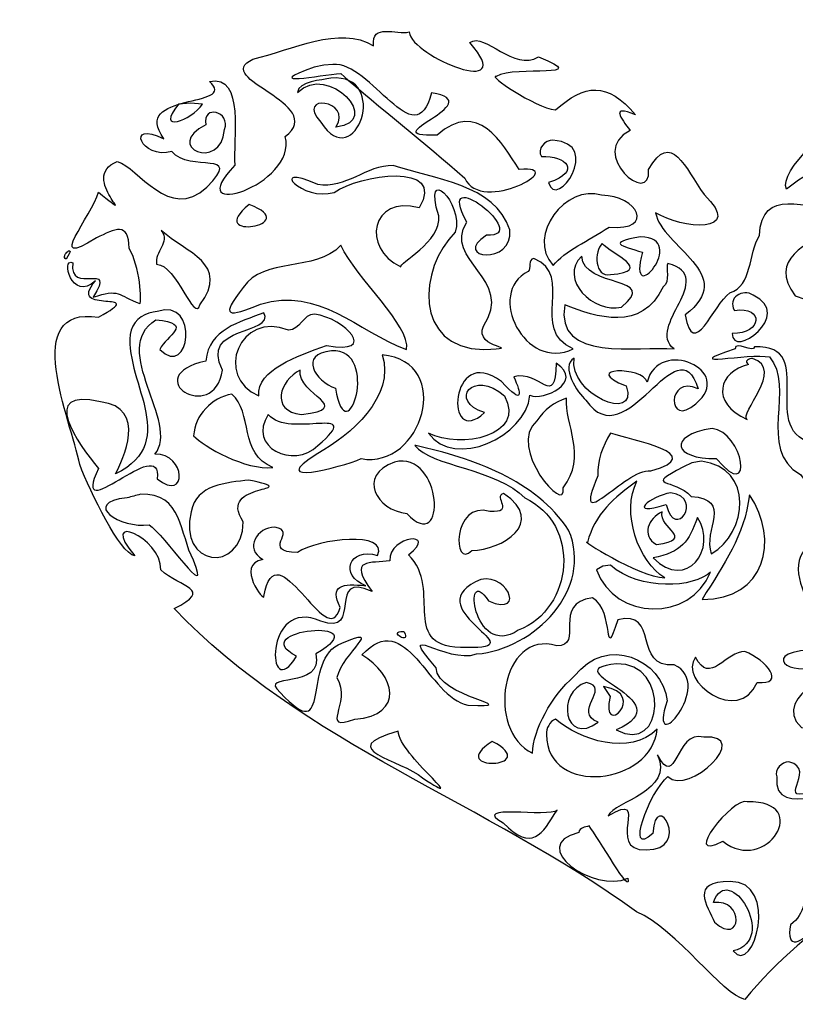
# Model space of a CAD drawing. Header units: centimetres. Extents: x -10.1 to 8.2, y 0.6 to 13.3.
# Drawn here: x -10.08 to -0.08, y 0.64 to 13.27 of the extents above; entities that cross this region are included whole.
import ezdxf

# ---------------------------------------------------------------- set-up
doc = ezdxf.new("R2010")
doc.units = ezdxf.units.CM
doc.header["$MEASUREMENT"] = 0
doc.layers.add('Layer 1', color=7, linetype='Continuous')

msp = doc.modelspace()

# ---------------------------------------------------------------- linework, layer by layer
at = {"layer": 'Layer 1', "color": 14}
for points, knots in [([(-5.52554, 12.92954), (-5.96599, 13.19801), (-6.57501, 12.87278), (-7.0802, 12.75775), (-7.0802, 12.75775), (-7.62485, 12.49258), (-6.10965, 12.19256), (-6.66325, 11.75958), (-6.66325, 11.75958), (-6.50147, 11.13456), (-8.02964, 10.647), (-7.31231, 11.38917), (-7.31231, 11.38917), (-7.34275, 11.70674), (-7.17744, 12.56743), (-7.63973, 12.46982), (-7.63973, 12.46982), (-7.2472, 12.12154), (-8.67822, 12.33801), (-8.22512, 11.7323), (-8.22512, 11.7323), (-8.73323, 11.98202), (-8.51581, 11.44917), (-8.12259, 11.56859), (-8.12259, 11.56859), (-7.89627, 11.27836), (-7.18801, 11.60063), (-7.67363, 11.10722), (-7.67363, 11.10722), (-8.16226, 10.65143), (-8.55168, 11.36827), (-8.82597, 11.43668), (-8.82597, 11.43668), (-9.34739, 11.23875), (-8.47241, 10.5615), (-9.06683, 11.04355), (-9.06683, 11.04355), (-9.1487, 10.74077), (-9.77546, 10.02073), (-9.09573, 10.4534), (-9.09573, 10.4534), (-8.8547, 10.56835), (-8.67789, 10.67035), (-8.67478, 10.31953), (-8.67478, 10.31953), (-8.53452, 10.09554), (-8.5079, 9.61822), (-8.5352, 9.60636), (-8.5352, 9.60636), (-8.8177, 9.71436), (-8.80465, 9.80748), (-9.13545, 9.68839), (-9.13545, 9.68839), (-8.82377, 10.17859), (-9.45746, 9.69882), (-9.39755, 10.13074), (-9.39755, 10.13074), (-9.55989, 10.21811), (-9.41681, 9.61229), (-9.10734, 9.90171), (-9.10734, 9.90171), (-9.50345, 9.44065), (-8.37213, 9.8095), (-9.06767, 9.43212), (-9.06767, 9.43212), (-10.08431, 9.58782), (-9.42416, 8.11405), (-9.31022, 7.53433), (-9.31022, 7.53433), (-9.16847, 7.16883), (-8.79481, 6.39149), (-8.6025, 6.35587), (-8.6025, 6.35587), (-9.09156, 6.94114), (-8.25268, 6.60159), (-8.26743, 6.17531), (-8.26743, 6.17531), (-8.01121, 5.94024), (-7.57479, 5.93786), (-8.09448, 5.67582), (-8.09448, 5.67582), (-6.42517, 3.93187), (-4.06233, 3.16756), (-2.13859, 1.76938), (-2.13859, 1.76938), (-1.61485, 1.54113), (-1.03101, 0.69178), (-0.74367, 0.64057), (-0.74367, 0.64057), (0.06429, 1.65305), (1.26414, 2.24631), (2.34927, 2.91292), (2.34927, 2.91292), (4.19144, 3.92052), (6.20878, 4.92635), (7.32642, 6.79391), (7.32642, 6.79391), (7.87117, 7.69122), (8.07632, 8.77901), (7.93514, 9.81572), (7.93514, 9.81572), (7.50934, 9.50534), (8.17151, 10.35798), (7.73256, 9.9538), (7.73256, 9.9538), (7.33989, 9.77989), (7.78449, 10.67706), (7.1598, 10.53711), (7.1598, 10.53711), (6.68127, 10.65314), (7.4273, 10.9712), (7.10335, 10.62849), (7.10335, 10.62849), (7.54924, 10.4874), (7.89096, 10.70339), (7.45227, 11.01544), (7.45227, 11.01544), (6.9837, 10.95591), (5.74848, 10.94938), (5.74653, 11.33625), (5.74653, 11.33625), (6.03472, 10.99794), (7.50377, 11.08769), (6.65017, 11.32841), (6.65017, 11.32841), (6.68478, 11.58262), (7.00034, 11.59609), (6.55434, 11.75131), (6.55434, 11.75131), (6.04293, 12.00253), (6.18599, 12.75614), (5.62658, 12.37552), (5.62658, 12.37552), (5.6121, 12.83564), (5.42466, 12.60826), (5.15784, 12.51199), (5.15784, 12.51199), (5.46607, 12.97376), (5.21522, 12.6692), (4.98007, 12.68066), (4.98007, 12.68066), (5.49815, 13.04408), (3.67123, 13.1899), (4.5187, 12.8576), (4.5187, 12.8576), (5.13929, 12.61921), (3.66707, 13.02449), (3.81094, 12.3706), (3.81094, 12.3706), (3.24562, 12.42629), (3.04979, 11.93706), (2.92293, 11.54626), (2.92293, 11.54626), (2.55388, 12.08068), (2.91509, 13.06632), (3.61168, 12.87414), (3.61168, 12.87414), (4.7334, 13.16825), (2.55667, 13.26673), (2.75426, 12.88737), (2.75426, 12.88737), (2.67389, 12.78414), (2.48657, 12.36888), (2.36775, 12.44122), (2.36775, 12.44122), (2.54722, 13.12588), (1.3936, 12.13984), (1.65045, 12.73606), (1.65045, 12.73606), (1.24852, 12.58667), (1.09017, 12.50584), (1.18271, 12.14238), (1.18271, 12.14238), (1.01227, 11.74419), (0.40336, 12.10705), (0.91789, 12.2102), (0.91789, 12.2102), (1.29555, 12.08376), (0.9077, 12.62301), (0.71622, 12.18975), (0.71622, 12.18975), (0.40064, 11.92782), (-0.32552, 11.31396), (-0.20629, 11.0816), (-0.20629, 11.0816), (0.30876, 11.51353), (1.2021, 11.75877), (1.5577, 10.93918), (1.5577, 10.93918), (1.94883, 10.33679), (2.68698, 10.8272), (2.95353, 11.23703), (2.95353, 11.23703), (3.13574, 11.20067), (2.91597, 10.59511), (3.30043, 10.44397), (3.30043, 10.44397), (3.28627, 10.10358), (2.93359, 9.86295), (2.94584, 10.32424), (2.94584, 10.32424), (2.52665, 10.48305), (2.69493, 11.00197), (2.20525, 10.54002), (2.20525, 10.54002), (1.63868, 9.90076), (0.93383, 10.37052), (0.50034, 10.83023), (0.50034, 10.83023), (0.03764, 10.82417), (-0.52516, 11.11875), (-0.55778, 10.48323), (-0.55778, 10.48323), (-0.69817, 10.24997), (-0.65068, 9.83947), (-0.93668, 9.74379), (-0.93668, 9.74379), (-1.15175, 9.60171), (-1.40596, 8.85507), (-1.51514, 9.46104), (-1.51514, 9.46104), (-0.81551, 9.98276), (-1.81714, 10.33442), (-1.89414, 10.77814), (-1.89414, 10.77814), (-1.5662, 10.56632), (-0.72973, 10.49708), (-1.27049, 11.01197), (-1.27049, 11.01197), (-1.51432, 11.35399), (-1.69071, 11.85138), (-1.98426, 11.33625), (-1.98426, 11.33625), (-1.94154, 10.82943), (-2.78747, 11.55105), (-2.22234, 11.83909), (-2.22234, 11.83909), (-2.34024, 11.99857), (-2.48424, 12.17623), (-2.15293, 12.03905), (-2.15293, 12.03905), (-2.51477, 12.47299), (-2.81056, 12.43606), (-3.1825, 12.10217), (-3.1825, 12.10217), (-3.45491, 12.13392), (-4.06866, 12.56202), (-3.94537, 12.53418), (-3.94537, 12.53418), (-3.69579, 12.68366), (-2.66991, 12.4912), (-3.40047, 12.78581), (-3.40047, 12.78581), (-3.72305, 12.59583), (-4.08687, 13.10493), (-4.28779, 12.97336), (-4.28779, 12.97336), (-3.63981, 12.22962), (-5.02902, 12.7831), (-5.06857, 13.10732), (-5.06857, 13.10732), (-5.22668, 13.06641), (-5.56017, 13.22909), (-5.52554, 12.92954)], [0, 0, 0, 0, 0.01492537, 0.01492537, 0.01492537, 0.01492537, 0.02985075, 0.02985075, 0.02985075, 0.02985075, 0.04477612, 0.04477612, 0.04477612, 0.04477612, 0.05970149, 0.05970149, 0.05970149, 0.05970149, 0.07462687, 0.07462687, 0.07462687, 0.07462687, 0.08955224, 0.08955224, 0.08955224, 0.08955224, 0.10447761, 0.10447761, 0.10447761, 0.10447761, 0.11940299, 0.11940299, 0.11940299, 0.11940299, 0.13432836, 0.13432836, 0.13432836, 0.13432836, 0.14925373, 0.14925373, 0.14925373, 0.14925373, 0.1641791, 0.1641791, 0.1641791, 0.1641791, 0.17910448, 0.17910448, 0.17910448, 0.17910448, 0.19402985, 0.19402985, 0.19402985, 0.19402985, 0.20895522, 0.20895522, 0.20895522, 0.20895522, 0.2238806, 0.2238806, 0.2238806, 0.2238806, 0.23880597, 0.23880597, 0.23880597, 0.23880597, 0.25373134, 0.25373134, 0.25373134, 0.25373134, 0.26865672, 0.26865672, 0.26865672, 0.26865672, 0.28358209, 0.28358209, 0.28358209, 0.28358209, 0.29850746, 0.29850746, 0.29850746, 0.29850746, 0.31343284, 0.31343284, 0.31343284, 0.31343284, 0.32835821, 0.32835821, 0.32835821, 0.32835821, 0.34328358, 0.34328358, 0.34328358, 0.34328358, 0.35820896, 0.35820896, 0.35820896, 0.35820896, 0.37313433, 0.37313433, 0.37313433, 0.37313433, 0.3880597, 0.3880597, 0.3880597, 0.3880597, 0.40298507, 0.40298507, 0.40298507, 0.40298507, 0.41791045, 0.41791045, 0.41791045, 0.41791045, 0.43283582, 0.43283582, 0.43283582, 0.43283582, 0.44776119, 0.44776119, 0.44776119, 0.44776119, 0.46268657, 0.46268657, 0.46268657, 0.46268657, 0.47761194, 0.47761194, 0.47761194, 0.47761194, 0.49253731, 0.49253731, 0.49253731, 0.49253731, 0.50746269, 0.50746269, 0.50746269, 0.50746269, 0.52238806, 0.52238806, 0.52238806, 0.52238806, 0.53731343, 0.53731343, 0.53731343, 0.53731343, 0.55223881, 0.55223881, 0.55223881, 0.55223881, 0.56716418, 0.56716418, 0.56716418, 0.56716418, 0.58208955, 0.58208955, 0.58208955, 0.58208955, 0.59701493, 0.59701493, 0.59701493, 0.59701493, 0.6119403, 0.6119403, 0.6119403, 0.6119403, 0.62686567, 0.62686567, 0.62686567, 0.62686567, 0.64179104, 0.64179104, 0.64179104, 0.64179104, 0.65671642, 0.65671642, 0.65671642, 0.65671642, 0.67164179, 0.67164179, 0.67164179, 0.67164179, 0.68656716, 0.68656716, 0.68656716, 0.68656716, 0.70149254, 0.70149254, 0.70149254, 0.70149254, 0.71641791, 0.71641791, 0.71641791, 0.71641791, 0.73134328, 0.73134328, 0.73134328, 0.73134328, 0.74626866, 0.74626866, 0.74626866, 0.74626866, 0.76119403, 0.76119403, 0.76119403, 0.76119403, 0.7761194, 0.7761194, 0.7761194, 0.7761194, 0.79104478, 0.79104478, 0.79104478, 0.79104478, 0.80597015, 0.80597015, 0.80597015, 0.80597015, 0.82089552, 0.82089552, 0.82089552, 0.82089552, 0.8358209, 0.8358209, 0.8358209, 0.8358209, 0.85074627, 0.85074627, 0.85074627, 0.85074627, 0.86567164, 0.86567164, 0.86567164, 0.86567164, 0.88059701, 0.88059701, 0.88059701, 0.88059701, 0.89552239, 0.89552239, 0.89552239, 0.89552239, 0.91044776, 0.91044776, 0.91044776, 0.91044776, 0.92537313, 0.92537313, 0.92537313, 0.92537313, 0.94029851, 0.94029851, 0.94029851, 0.94029851, 0.95522388, 0.95522388, 0.95522388, 0.95522388, 0.97014925, 0.97014925, 0.97014925, 0.97014925, 1, 1, 1, 1]), ([(-6.04975, 12.68893), (-5.55092, 12.72969), (-4.99761, 11.49678), (-4.7794, 12.32268), (-4.7794, 12.32268), (-4.00152, 12.19723), (-5.57694, 11.74098), (-4.70864, 11.7786), (-4.70864, 11.7786), (-4.17333, 12.24054), (-3.87909, 11.67945), (-3.64948, 11.33625), (-3.64948, 11.33625), (-2.97645, 11.39745), (-4.14003, 10.74575), (-4.35095, 11.22337), (-4.35095, 11.22337), (-4.87859, 11.69028), (-5.43587, 12.11895), (-5.94874, 12.5713), (-5.94874, 12.5713), (-6.21366, 12.55541), (-6.9953, 12.39248), (-6.29196, 12.65579), (-6.29196, 12.65579), (-6.29196, 12.65579), (-6.16697, 12.67997), (-6.16697, 12.67997), (-6.16697, 12.67997), (-6.16697, 12.67997), (-6.04975, 12.68893), (-6.04975, 12.68893), (-6.04975, 12.68893), (-6.04975, 12.68893), (-6.04975, 12.68893), (-6.04975, 12.68893)], [0, 0, 0, 0, 0.1, 0.1, 0.1, 0.1, 0.2, 0.2, 0.2, 0.2, 0.3, 0.3, 0.3, 0.3, 0.4, 0.4, 0.4, 0.4, 0.5, 0.5, 0.5, 0.5, 0.6, 0.6, 0.6, 0.6, 0.7, 0.7, 0.7, 0.7, 0.8, 0.8, 0.8, 0.8, 1, 1, 1, 1]), ([(-6.07786, 12.51199), (-5.29378, 12.58072), (-5.76532, 11.2514), (-6.20519, 11.94479), (-6.20519, 11.94479), (-6.5448, 12.32285), (-5.78833, 12.23306), (-6.01018, 11.88267), (-6.01018, 11.88267), (-5.38775, 11.94123), (-6.11466, 12.72132), (-6.5045, 12.32678), (-6.5045, 12.32678), (-6.49527, 12.47767), (-6.1918, 12.48191), (-6.07786, 12.51199)], [0, 0, 0, 0, 0.2, 0.2, 0.2, 0.2, 0.4, 0.4, 0.4, 0.4, 0.6, 0.6, 0.6, 0.6, 1, 1, 1, 1]), ([(-7.72985, 12.17713), (-7.8697, 11.96392), (-8.34829, 11.79335), (-8.03826, 12.17713), (-8.03826, 12.17713), (-8.03826, 12.17713), (-7.88446, 12.18897), (-7.88446, 12.18897), (-7.88446, 12.18897), (-7.88446, 12.18897), (-7.72985, 12.17713), (-7.72985, 12.17713), (-7.72985, 12.17713), (-7.72985, 12.17713), (-7.72985, 12.17713), (-7.72985, 12.17713)], [0, 0, 0, 0, 0.2, 0.2, 0.2, 0.2, 0.4, 0.4, 0.4, 0.4, 0.6, 0.6, 0.6, 0.6, 1, 1, 1, 1]), ([(-7.44625, 11.85053), (-7.48267, 11.29717), (-8.25718, 11.62706), (-7.68405, 11.91229), (-7.68405, 11.91229), (-7.73839, 12.18186), (-7.35659, 12.0792), (-7.44625, 11.85053)], [0, 0, 0, 0, 0.33333333, 0.33333333, 0.33333333, 0.33333333, 1, 1, 1, 1]), ([(-3.2154, 11.71245), (-2.5629, 11.67679), (-3.17789, 10.79056), (-3.27163, 11.16758), (-3.27163, 11.16758), (-2.83377, 11.30896), (-3.05369, 11.51811), (-3.36257, 11.50244), (-3.36257, 11.50244), (-3.42797, 11.59594), (-3.31642, 11.721), (-3.2154, 11.71245)], [0, 0, 0, 0, 0.25, 0.25, 0.25, 0.25, 0.5, 0.5, 0.5, 0.5, 1, 1, 1, 1]), ([(-5.27254, 11.38669), (-4.76343, 11.21271), (-3.95548, 11.14588), (-3.77247, 10.5572), (-3.77247, 10.5572), (-3.71111, 10.09777), (-4.53959, 10.18205), (-4.07205, 10.48963), (-4.07205, 10.48963), (-3.45334, 10.45278), (-4.76539, 11.4757), (-4.3264, 10.6558), (-4.3264, 10.6558), (-4.64234, 10.16464), (-3.6979, 9.92088), (-4.11085, 9.31797), (-4.11085, 9.31797), (-4.24878, 9.0061), (-3.52838, 9.0451), (-4.11085, 9.01618), (-4.11085, 9.01618), (-5.01562, 9.03078), (-4.9473, 10.06512), (-4.4731, 10.52811), (-4.4731, 10.52811), (-4.36423, 10.91563), (-4.902, 11.41537), (-4.68586, 10.73754), (-4.68586, 10.73754), (-4.64743, 10.40442), (-5.21376, 10.11794), (-5.17493, 10.08014), (-5.17493, 10.08014), (-5.68873, 10.32588), (-5.55582, 11.00688), (-4.9392, 10.83962), (-4.9392, 10.83962), (-4.57918, 11.44794), (-5.7204, 11.26481), (-6.03157, 11.0405), (-6.03157, 11.0405), (-6.43941, 10.91234), (-6.91732, 11.43577), (-6.24577, 11.14229), (-6.24577, 11.14229), (-5.88885, 11.07424), (-5.62137, 11.39385), (-5.27254, 11.38669)], [0, 0, 0, 0, 0.07692308, 0.07692308, 0.07692308, 0.07692308, 0.15384615, 0.15384615, 0.15384615, 0.15384615, 0.23076923, 0.23076923, 0.23076923, 0.23076923, 0.30769231, 0.30769231, 0.30769231, 0.30769231, 0.38461538, 0.38461538, 0.38461538, 0.38461538, 0.46153846, 0.46153846, 0.46153846, 0.46153846, 0.53846154, 0.53846154, 0.53846154, 0.53846154, 0.61538462, 0.61538462, 0.61538462, 0.61538462, 0.69230769, 0.69230769, 0.69230769, 0.69230769, 0.76923077, 0.76923077, 0.76923077, 0.76923077, 0.84615385, 0.84615385, 0.84615385, 0.84615385, 1, 1, 1, 1]), ([(-2.58949, 11.00221), (-2.1284, 11.00057), (-1.88445, 10.53894), (-2.49276, 10.59294), (-2.49276, 10.59294), (-2.76036, 10.41666), (-3.06278, 10.28516), (-3.21292, 10.09767), (-3.21292, 10.09767), (-3.56742, 10.48667), (-3.04466, 11.14998), (-2.58949, 11.00221)], [0, 0, 0, 0, 0.25, 0.25, 0.25, 0.25, 0.5, 0.5, 0.5, 0.5, 1, 1, 1, 1]), ([(-8.25985, 10.54829), (-7.94314, 10.26297), (-7.36671, 10.11825), (-7.76127, 9.59165), (-7.76127, 9.59165), (-7.82862, 9.34119), (-8.06184, 10.10603), (-8.31938, 10.11421), (-8.31938, 10.11421), (-8.35179, 10.27489), (-8.13771, 10.39045), (-8.25985, 10.54829)], [0, 0, 0, 0, 0.25, 0.25, 0.25, 0.25, 0.5, 0.5, 0.5, 0.5, 1, 1, 1, 1]), ([(0.41022, 10.55656), (0.35945, 10.20836), (0.63332, 9.41837), (-0.09828, 9.70741), (-0.09828, 9.70741), (-0.44604, 10.17565), (0.04913, 10.39176), (0.41022, 10.55656)], [0, 0, 0, 0, 0.33333333, 0.33333333, 0.33333333, 0.33333333, 1, 1, 1, 1]), ([(-5.9464, 10.35812), (-5.74751, 9.92736), (-5.04652, 9.3247), (-5.10136, 9.01453), (-5.10136, 9.01453), (-5.74954, 9.25612), (-6.226, 9.82626), (-6.98158, 9.59992), (-6.98158, 9.59992), (-7.39535, 9.42887), (-7.51755, 9.42239), (-7.20317, 9.81324), (-7.20317, 9.81324), (-6.94029, 10.2161), (-6.28663, 10.00146), (-5.9464, 10.35812)], [0, 0, 0, 0, 0.2, 0.2, 0.2, 0.2, 0.4, 0.4, 0.4, 0.4, 0.6, 0.6, 0.6, 0.6, 1, 1, 1, 1]), ([(-2.58288, 10.37962), (-2.46057, 10.24606), (-1.90159, 10.02658), (-2.47374, 9.98191), (-2.47374, 9.98191), (-2.68253, 9.93972), (-2.68765, 10.28599), (-2.58288, 10.37962)], [0, 0, 0, 0, 0.33333333, 0.33333333, 0.33333333, 0.33333333, 1, 1, 1, 1]), ([(-2.08761, 10.46643), (-1.44139, 10.46577), (-2.28149, 9.48854), (-2.06186, 10.26903), (-2.06186, 10.26903), (-2.34274, 10.35498), (-2.52764, 10.39134), (-2.08761, 10.46643)], [0, 0, 0, 0, 0.33333333, 0.33333333, 0.33333333, 0.33333333, 1, 1, 1, 1]), ([(-3.46179, 10.18779), (-2.92311, 9.96736), (-3.52998, 9.2732), (-2.95413, 9.02445), (-2.95413, 9.02445), (-3.57367, 8.71951), (-4.08629, 9.74631), (-3.53532, 10.02079), (-3.53532, 10.02079), (-3.49162, 10.05597), (-3.54174, 10.1807), (-3.46179, 10.18779)], [0, 0, 0, 0, 0.25, 0.25, 0.25, 0.25, 0.5, 0.5, 0.5, 0.5, 1, 1, 1, 1]), ([(-1.73456, 10.12495), (-1.08362, 9.94462), (-2.02776, 9.30723), (-1.65684, 9.02445), (-1.65684, 9.02445), (-2.11291, 9.06295), (-3.19868, 8.84155), (-3.06327, 9.59165), (-3.06327, 9.59165), (-2.65741, 9.43028), (-2.07074, 9.23393), (-1.79581, 9.82487), (-1.79581, 9.82487), (-1.69893, 9.89049), (-1.77083, 10.07737), (-1.73456, 10.12495)], [0, 0, 0, 0, 0.2, 0.2, 0.2, 0.2, 0.4, 0.4, 0.4, 0.4, 0.6, 0.6, 0.6, 0.6, 1, 1, 1, 1]), ([(-2.84581, 10.22004), (-2.82131, 9.79368), (-1.82536, 9.97037), (-2.33372, 9.56261), (-2.33372, 9.56261), (-2.69541, 9.47013), (-3.14623, 9.92719), (-2.84581, 10.22004)], [0, 0, 0, 0, 0.33333333, 0.33333333, 0.33333333, 0.33333333, 1, 1, 1, 1]), ([(-0.63736, 9.71568), (-0.098, 9.46702), (-0.91669, 8.882), (-0.90608, 9.22124), (-0.90608, 9.22124), (-0.52043, 9.21411), (-0.49181, 9.5779), (-0.87803, 9.52011), (-0.87803, 9.52011), (-0.97565, 9.67999), (-0.77191, 9.80779), (-0.63736, 9.71568)], [0, 0, 0, 0, 0.25, 0.25, 0.25, 0.25, 0.5, 0.5, 0.5, 0.5, 1, 1, 1, 1]), ([(-8.31194, 9.50566), (-7.75643, 9.68703), (-7.89265, 8.615), (-8.27886, 9.01618), (-8.27886, 9.01618), (-8.19604, 9.1964), (-7.82405, 9.34643), (-8.32847, 9.39818), (-8.32847, 9.39818), (-8.93535, 9.01557), (-8.0067, 8.07191), (-8.34285, 7.6654), (-8.34285, 7.6654), (-7.93711, 7.6798), (-7.91958, 7.03708), (-8.31224, 7.34734), (-8.31224, 7.34734), (-8.23145, 7.96227), (-9.44588, 6.66212), (-9.06948, 7.48226), (-9.06948, 7.48226), (-9.33227, 7.80496), (-9.855, 8.52768), (-9.04301, 8.34061), (-9.04301, 8.34061), (-8.42703, 8.27136), (-8.75986, 7.58782), (-8.84794, 7.41244), (-8.84794, 7.41244), (-7.97973, 7.83761), (-8.77793, 8.65079), (-8.64928, 9.26506), (-8.64928, 9.26506), (-8.60239, 9.41443), (-8.45686, 9.4929), (-8.31194, 9.50566)], [0, 0, 0, 0, 0.1, 0.1, 0.1, 0.1, 0.2, 0.2, 0.2, 0.2, 0.3, 0.3, 0.3, 0.3, 0.4, 0.4, 0.4, 0.4, 0.5, 0.5, 0.5, 0.5, 0.6, 0.6, 0.6, 0.6, 0.7, 0.7, 0.7, 0.7, 0.8, 0.8, 0.8, 0.8, 1, 1, 1, 1]), ([(-6.93776, 9.48913), (-6.79393, 9.20569), (-7.77384, 9.32805), (-7.47106, 8.75077), (-7.47106, 8.75077), (-7.58885, 8.03206), (-8.57023, 8.66618), (-7.68762, 8.8666), (-7.68762, 8.8666), (-7.63778, 9.28777), (-7.25581, 9.36212), (-6.93776, 9.48913)], [0, 0, 0, 0, 0.25, 0.25, 0.25, 0.25, 0.5, 0.5, 0.5, 0.5, 1, 1, 1, 1]), ([(-6.28622, 9.47011), (-5.89311, 9.42388), (-5.44768, 8.93595), (-6.13409, 9.0691), (-6.13409, 9.0691), (-6.50438, 8.92368), (-7.02963, 8.76426), (-7.00308, 8.41674), (-7.00308, 8.41674), (-7.59257, 8.66957), (-7.24546, 9.51531), (-6.62274, 9.26506), (-6.62274, 9.26506), (-6.46593, 9.26395), (-6.43624, 9.47349), (-6.28622, 9.47011)], [0, 0, 0, 0, 0.2, 0.2, 0.2, 0.2, 0.4, 0.4, 0.4, 0.4, 0.6, 0.6, 0.6, 0.6, 1, 1, 1, 1]), ([(-2.94172, 8.90291), (-3.02565, 8.45146), (-2.11006, 8.04398), (-2.27158, 8.54525), (-2.27158, 8.54525), (-2.88421, 8.78781), (-2.04943, 8.80257), (-2.00328, 8.59368), (-2.00328, 8.59368), (-1.85623, 9.18152), (-0.85444, 8.74469), (-1.37655, 8.31669), (-1.37655, 8.31669), (-1.74699, 7.98244), (-1.75676, 8.70427), (-1.34493, 8.50809), (-1.34493, 8.50809), (-1.61875, 9.38175), (-2.26046, 7.59826), (-2.79207, 8.36134), (-2.79207, 8.36134), (-2.89741, 8.45846), (-3.12563, 8.79549), (-2.94172, 8.90291)], [0, 0, 0, 0, 0.14285714, 0.14285714, 0.14285714, 0.14285714, 0.28571429, 0.28571429, 0.28571429, 0.28571429, 0.42857143, 0.42857143, 0.42857143, 0.42857143, 0.57142857, 0.57142857, 0.57142857, 0.57142857, 0.71428571, 0.71428571, 0.71428571, 0.71428571, 1, 1, 1, 1]), ([(-3.17241, 8.83924), (-2.80413, 8.59399), (-3.34496, 8.34886), (-3.51223, 8.42501), (-3.51223, 8.42501), (-3.56891, 7.88752), (-4.48442, 7.46811), (-4.81778, 7.93801), (-4.81778, 7.93801), (-4.40566, 7.72725), (-3.55594, 7.90263), (-3.83965, 8.41674), (-3.83965, 8.41674), (-4.24589, 8.7736), (-4.56917, 8.35065), (-4.09762, 8.20342), (-4.09762, 8.20342), (-4.62086, 7.70965), (-4.55266, 9.11412), (-3.88017, 8.60195), (-3.88017, 8.60195), (-3.58448, 8.28185), (-3.62501, 8.4502), (-3.72059, 8.6623), (-3.72059, 8.6623), (-3.37913, 8.7616), (-3.19005, 8.23677), (-3.17241, 8.83924)], [0, 0, 0, 0, 0.125, 0.125, 0.125, 0.125, 0.25, 0.25, 0.25, 0.25, 0.375, 0.375, 0.375, 0.375, 0.5, 0.5, 0.5, 0.5, 0.625, 0.625, 0.625, 0.625, 0.75, 0.75, 0.75, 0.75, 1, 1, 1, 1]), ([(-0.62166, 9.05008), (0.23786, 9.0813), (-0.62299, 7.93242), (0.18419, 7.7942), (0.18419, 7.7942), (0.19281, 7.48845), (0.34245, 6.90515), (-0.02996, 7.40312), (-0.02996, 7.40312), (-0.60015, 7.72856), (-0.08603, 8.54462), (-0.42901, 8.91945), (-0.42901, 8.91945), (-0.68047, 8.97675), (-1.64334, 8.76455), (-0.86781, 9.02614), (-0.86781, 9.02614), (-0.87614, 9.13223), (-0.6208, 8.96647), (-0.62166, 9.05008)], [0, 0, 0, 0, 0.16666667, 0.16666667, 0.16666667, 0.16666667, 0.33333333, 0.33333333, 0.33333333, 0.33333333, 0.5, 0.5, 0.5, 0.5, 0.66666667, 0.66666667, 0.66666667, 0.66666667, 1, 1, 1, 1]), ([(-6.06794, 8.99965), (-5.42347, 9.02893), (-5.87429, 7.62481), (-6.0155, 8.51516), (-6.0155, 8.51516), (-6.2796, 8.60991), (-6.49541, 8.95235), (-6.06794, 8.99965)], [0, 0, 0, 0, 0.33333333, 0.33333333, 0.33333333, 0.33333333, 1, 1, 1, 1]), ([(-5.4164, 8.94756), (-4.47896, 8.85816), (-4.90247, 7.46665), (-5.68512, 7.60893), (-5.68512, 7.60893), (-5.95201, 7.49564), (-6.93831, 7.23809), (-6.24548, 7.67717), (-6.24548, 7.67717), (-5.8318, 7.90273), (-5.23699, 8.41298), (-5.4164, 8.94756)], [0, 0, 0, 0, 0.25, 0.25, 0.25, 0.25, 0.5, 0.5, 0.5, 0.5, 1, 1, 1, 1]), ([(-0.64398, 8.90043), (-0.21909, 8.76506), (-0.83238, 8.18046), (-0.71281, 8.11317), (-0.71281, 8.11317), (-1.201, 8.33318), (-1.07437, 8.73013), (-0.6969, 8.82271), (-0.6969, 8.82271), (-0.76848, 8.86306), (-0.68432, 8.89925), (-0.64398, 8.90043)], [0, 0, 0, 0, 0.25, 0.25, 0.25, 0.25, 0.5, 0.5, 0.5, 0.5, 1, 1, 1, 1]), ([(-6.47308, 8.75077), (-6.50429, 8.42369), (-5.74923, 8.26933), (-6.45489, 8.17613), (-6.45489, 8.17613), (-6.86611, 8.22565), (-6.73053, 8.61458), (-6.47308, 8.75077)], [0, 0, 0, 0, 0.33333333, 0.33333333, 0.33333333, 0.33333333, 1, 1, 1, 1]), ([(-7.35282, 8.44154), (-7.07424, 8.20972), (-7.26195, 7.6681), (-6.82283, 7.49566), (-6.82283, 7.49566), (-7.16561, 7.45402), (-7.72147, 7.7655), (-7.84346, 7.905), (-7.84346, 7.905), (-7.82747, 8.16984), (-7.60861, 8.39318), (-7.35282, 8.44154)], [0, 0, 0, 0, 0.25, 0.25, 0.25, 0.25, 0.5, 0.5, 0.5, 0.5, 1, 1, 1, 1]), ([(-3.04094, 8.38863), (-3.07054, 8.05529), (-2.76351, 7.63753), (-3.08593, 7.23397), (-3.08593, 7.23397), (-3.02627, 6.85602), (-3.82666, 7.76255), (-3.42128, 8.09593), (-3.42128, 8.09593), (-3.33574, 8.23584), (-3.19835, 8.34215), (-3.04094, 8.38863)], [0, 0, 0, 0, 0.25, 0.25, 0.25, 0.25, 0.5, 0.5, 0.5, 0.5, 1, 1, 1, 1]), ([(-6.88153, 8.17613), (-6.61668, 7.8514), (-5.60961, 8.33049), (-6.2424, 7.7776), (-6.2424, 7.7776), (-6.55389, 7.467), (-7.16149, 7.76178), (-6.88153, 8.17613)], [0, 0, 0, 0, 0.33333333, 0.33333333, 0.33333333, 0.33333333, 1, 1, 1, 1]), ([(-1.16736, 7.99919), (-0.76699, 7.95943), (-0.60699, 7.0092), (-1.11236, 7.6103), (-1.11236, 7.6103), (-1.65696, 7.59868), (-1.75693, 7.90304), (-1.16736, 7.99919)], [0, 0, 0, 0, 0.33333333, 0.33333333, 0.33333333, 0.33333333, 1, 1, 1, 1]), ([(-2.47374, 7.93801), (-2.19899, 7.84426), (-1.18976, 7.66517), (-1.95615, 7.45101), (-1.95615, 7.45101), (-2.2895, 7.48521), (-2.99161, 6.56345), (-2.63603, 7.387), (-2.63603, 7.387), (-2.64629, 7.59201), (-2.58015, 7.76538), (-2.47374, 7.93801)], [0, 0, 0, 0, 0.25, 0.25, 0.25, 0.25, 0.5, 0.5, 0.5, 0.5, 1, 1, 1, 1]), ([(-4.98232, 7.77843), (-4.24341, 7.61219), (-3.43723, 7.33133), (-3.0145, 6.6891), (-3.0145, 6.6891), (-2.68916, 5.92293), (-3.45403, 5.15412), (-4.19861, 5.09178), (-4.19861, 5.09178), (-4.60003, 4.95603), (-5.26332, 5.54584), (-4.71857, 4.91266), (-4.71857, 4.91266), (-4.72076, 4.5309), (-3.52161, 4.40104), (-4.31073, 4.43336), (-4.31073, 4.43336), (-4.823, 4.5319), (-5.10229, 5.70403), (-5.6752, 5.07885), (-5.6752, 5.07885), (-5.25145, 4.82751), (-5.11241, 4.3085), (-5.76857, 4.24981), (-5.76857, 4.24981), (-6.24244, 4.08453), (-5.80084, 4.45024), (-5.99693, 4.78942), (-5.99693, 4.78942), (-5.92685, 5.11133), (-5.36799, 5.47147), (-5.93399, 5.23099), (-5.93399, 5.23099), (-6.47265, 5.03778), (-6.03637, 3.84829), (-6.72844, 4.59732), (-6.72844, 4.59732), (-7.033, 4.86256), (-6.15552, 4.61968), (-6.26926, 5.09393), (-6.26926, 5.09393), (-5.41068, 5.58782), (-7.21111, 5.40487), (-6.51707, 5.06422), (-6.51707, 5.06422), (-6.91145, 4.4051), (-6.94128, 5.85185), (-6.2071, 5.51258), (-6.2071, 5.51258), (-5.64916, 5.31585), (-6.14825, 6.18084), (-5.54456, 5.89493), (-5.54456, 5.89493), (-5.87948, 6.34415), (-5.55242, 6.25108), (-5.31734, 6.29403), (-5.31734, 6.29403), (-5.32604, 6.62185), (-4.67882, 6.68047), (-5.07658, 6.37035), (-5.07658, 6.37035), (-4.61721, 5.91507), (-5.22519, 5.15261), (-4.3283, 5.17559), (-4.3283, 5.17559), (-3.41174, 5.14767), (-4.9361, 5.63553), (-4.21297, 6.02353), (-4.21297, 6.02353), (-3.83187, 6.21491), (-3.53292, 5.55317), (-4.04555, 5.77622), (-4.04555, 5.77622), (-4.38625, 6.2923), (-4.2516, 5.00987), (-3.66282, 5.39655), (-3.66282, 5.39655), (-2.94633, 5.67522), (-2.85258, 6.77124), (-3.5792, 7.10196), (-3.5792, 7.10196), (-3.93499, 7.47924), (-4.78616, 7.50782), (-4.99555, 7.7776), (-4.99555, 7.7776), (-4.99555, 7.7776), (-4.98232, 7.77843), (-4.98232, 7.77843)], [0, 0, 0, 0, 0.04347826, 0.04347826, 0.04347826, 0.04347826, 0.08695652, 0.08695652, 0.08695652, 0.08695652, 0.13043478, 0.13043478, 0.13043478, 0.13043478, 0.17391304, 0.17391304, 0.17391304, 0.17391304, 0.2173913, 0.2173913, 0.2173913, 0.2173913, 0.26086957, 0.26086957, 0.26086957, 0.26086957, 0.30434783, 0.30434783, 0.30434783, 0.30434783, 0.34782609, 0.34782609, 0.34782609, 0.34782609, 0.39130435, 0.39130435, 0.39130435, 0.39130435, 0.43478261, 0.43478261, 0.43478261, 0.43478261, 0.47826087, 0.47826087, 0.47826087, 0.47826087, 0.52173913, 0.52173913, 0.52173913, 0.52173913, 0.56521739, 0.56521739, 0.56521739, 0.56521739, 0.60869565, 0.60869565, 0.60869565, 0.60869565, 0.65217391, 0.65217391, 0.65217391, 0.65217391, 0.69565217, 0.69565217, 0.69565217, 0.69565217, 0.73913043, 0.73913043, 0.73913043, 0.73913043, 0.7826087, 0.7826087, 0.7826087, 0.7826087, 0.82608696, 0.82608696, 0.82608696, 0.82608696, 0.86956522, 0.86956522, 0.86956522, 0.86956522, 0.91304348, 0.91304348, 0.91304348, 0.91304348, 1, 1, 1, 1]), ([(-5.25765, 7.56511), (-4.6284, 7.7179), (-4.57679, 6.3429), (-5.0956, 6.90117), (-5.0956, 6.90117), (-5.4904, 6.94238), (-5.73816, 7.39046), (-5.25765, 7.56511)], [0, 0, 0, 0, 0.33333333, 0.33333333, 0.33333333, 0.33333333, 1, 1, 1, 1]), ([(-1.30461, 7.57586), (-0.61899, 7.48953), (-0.70831, 6.65346), (-1.17728, 6.3811), (-1.17728, 6.3811), (-1.29209, 6.69347), (-0.8906, 7.08358), (-1.43608, 7.12193), (-1.43608, 7.12193), (-1.66607, 7.36905), (-2.06015, 7.2277), (-1.5353, 7.50393), (-1.5353, 7.50393), (-1.5353, 7.50393), (-1.42616, 7.55684), (-1.42616, 7.55684), (-1.42616, 7.55684), (-1.42616, 7.55684), (-1.30461, 7.57586), (-1.30461, 7.57586), (-1.30461, 7.57586), (-1.30461, 7.57586), (-1.30461, 7.57586), (-1.30461, 7.57586)], [0, 0, 0, 0, 0.14285714, 0.14285714, 0.14285714, 0.14285714, 0.28571429, 0.28571429, 0.28571429, 0.28571429, 0.42857143, 0.42857143, 0.42857143, 0.42857143, 0.57142857, 0.57142857, 0.57142857, 0.57142857, 0.71428571, 0.71428571, 0.71428571, 0.71428571, 1, 1, 1, 1]), ([(-7.13123, 7.33277), (-6.36855, 7.16401), (-7.56422, 7.32075), (-7.20317, 6.79616), (-7.20317, 6.79616), (-7.21989, 6.10771), (-8.05616, 6.22602), (-7.87293, 6.92571), (-7.87293, 6.92571), (-7.81345, 7.28143), (-7.41201, 7.29681), (-7.13123, 7.33277)], [0, 0, 0, 0, 0.25, 0.25, 0.25, 0.25, 0.5, 0.5, 0.5, 0.5, 1, 1, 1, 1]), ([(-2.13392, 7.31872), (-2.34056, 6.92439), (-2.11569, 6.27152), (-1.77507, 6.07187), (-1.77507, 6.07187), (-2.12469, 6.08846), (-2.89587, 6.58863), (-2.76937, 6.53013), (-2.76937, 6.53013), (-2.68646, 6.88538), (-2.42112, 7.11799), (-2.13392, 7.31872)], [0, 0, 0, 0, 0.25, 0.25, 0.25, 0.25, 0.5, 0.5, 0.5, 0.5, 1, 1, 1, 1]), ([(-8.52774, 7.15005), (-7.98348, 7.17573), (-8.01969, 6.62534), (-7.84682, 6.29999), (-7.84682, 6.29999), (-7.59595, 5.69586), (-8.23317, 6.64737), (-8.41763, 6.75497), (-8.41763, 6.75497), (-8.78135, 6.70425), (-9.30427, 7.03752), (-8.70126, 7.10462), (-8.70126, 7.10462), (-8.64342, 7.11976), (-8.58558, 7.1349), (-8.52774, 7.15005)], [0, 0, 0, 0, 0.2, 0.2, 0.2, 0.2, 0.4, 0.4, 0.4, 0.4, 0.6, 0.6, 0.6, 0.6, 1, 1, 1, 1]), ([(-3.85205, 7.15914), (-3.28549, 6.78338), (-3.884, 6.42792), (-4.26051, 6.42575), (-4.26051, 6.42575), (-4.51319, 6.16354), (-4.51018, 7.07555), (-4.02899, 6.92846), (-4.02899, 6.92846), (-3.69319, 6.90513), (-3.99909, 7.12471), (-3.85205, 7.15914)], [0, 0, 0, 0, 0.25, 0.25, 0.25, 0.25, 0.5, 0.5, 0.5, 0.5, 1, 1, 1, 1]), ([(-1.69735, 7.16906), (-1.2639, 7.10386), (-1.64282, 6.53985), (-1.75834, 7.01661), (-1.75834, 7.01661), (-2.28054, 6.85313), (-1.96625, 7.12899), (-1.69735, 7.16906)], [0, 0, 0, 0, 0.33333333, 0.33333333, 0.33333333, 0.33333333, 1, 1, 1, 1]), ([(-0.68449, 7.14426), (-0.29117, 6.55327), (-0.48264, 5.79423), (-1.29552, 5.79488), (-1.29552, 5.79488), (-1.00532, 6.26909), (-0.75613, 6.59619), (-0.68449, 7.14426)], [0, 0, 0, 0, 0.33333333, 0.33333333, 0.33333333, 0.33333333, 1, 1, 1, 1]), ([(-1.8098, 6.9235), (-1.86326, 6.71336), (-1.36034, 6.57503), (-1.88421, 6.50264), (-1.88421, 6.50264), (-2.08255, 6.62073), (-1.98646, 6.83938), (-1.8098, 6.9235)], [0, 0, 0, 0, 0.33333333, 0.33333333, 0.33333333, 0.33333333, 1, 1, 1, 1]), ([(-1.35422, 6.85156), (-1.09207, 6.45323), (-1.4928, 5.89074), (-1.92659, 6.33047), (-1.92659, 6.33047), (-1.55356, 6.40648), (-1.47106, 6.53757), (-1.35422, 6.85156)], [0, 0, 0, 0, 0.33333333, 0.33333333, 0.33333333, 0.33333333, 1, 1, 1, 1]), ([(-6.7972, 6.72506), (-6.49289, 6.68222), (-6.98986, 6.40674), (-6.50492, 6.3993), (-6.50492, 6.3993), (-6.23829, 6.57984), (-5.33177, 6.68265), (-5.47465, 6.3613), (-5.47465, 6.3613), (-5.84652, 6.46979), (-5.97353, 6.10255), (-5.62559, 5.97182), (-5.62559, 5.97182), (-5.9331, 6.00415), (-6.09546, 5.97598), (-5.95632, 5.68988), (-5.95632, 5.68988), (-6.12191, 5.07599), (-6.78278, 6.74512), (-6.93758, 5.83438), (-6.93758, 5.83438), (-6.92324, 5.75123), (-7.31253, 6.23601), (-6.95347, 6.30917), (-6.95347, 6.30917), (-7.19615, 6.45224), (-7.02499, 6.72674), (-6.7972, 6.72506)], [0, 0, 0, 0, 0.125, 0.125, 0.125, 0.125, 0.25, 0.25, 0.25, 0.25, 0.375, 0.375, 0.375, 0.375, 0.5, 0.5, 0.5, 0.5, 0.625, 0.625, 0.625, 0.625, 0.75, 0.75, 0.75, 0.75, 1, 1, 1, 1]), ([(0.41022, 6.66305), (0.28796, 6.41797), (-0.20579, 5.90288), (0.30108, 5.5212), (0.30108, 5.5212), (0.3631, 4.92872), (1.1909, 3.828), (0.21464, 3.59389), (0.21464, 3.59389), (0.13232, 3.56033), (0.41304, 4.0985), (-0.01563, 4.14369), (-0.01563, 4.14369), (-0.46511, 4.56758), (0.69888, 4.89643), (0.29011, 5.08076), (0.29011, 5.08076), (0.0811, 4.69117), (-0.59562, 5.04468), (-0.02965, 5.13177), (-0.02965, 5.13177), (0.75465, 5.14936), (-0.66856, 6.29812), (0.28785, 6.58833), (0.28785, 6.58833), (0.28785, 6.58833), (0.3697, 6.64651), (0.3697, 6.64651), (0.3697, 6.64651), (0.3697, 6.64651), (0.41022, 6.66305), (0.41022, 6.66305), (0.41022, 6.66305), (0.41022, 6.66305), (0.41022, 6.66305), (0.41022, 6.66305)], [0, 0, 0, 0, 0.1, 0.1, 0.1, 0.1, 0.2, 0.2, 0.2, 0.2, 0.3, 0.3, 0.3, 0.3, 0.4, 0.4, 0.4, 0.4, 0.5, 0.5, 0.5, 0.5, 0.6, 0.6, 0.6, 0.6, 0.7, 0.7, 0.7, 0.7, 0.8, 0.8, 0.8, 0.8, 1, 1, 1, 1]), ([(-2.47374, 6.23723), (-2.09814, 5.89824), (-1.38981, 5.94575), (-1.18799, 6.14753), (-1.18799, 6.14753), (-1.44392, 5.49546), (-2.41809, 5.52251), (-2.65481, 6.17687), (-2.65481, 6.17687), (-2.65481, 6.17687), (-2.57176, 6.22364), (-2.57176, 6.22364), (-2.57176, 6.22364), (-2.57176, 6.22364), (-2.47374, 6.23723), (-2.47374, 6.23723)], [0, 0, 0, 0, 0.2, 0.2, 0.2, 0.2, 0.4, 0.4, 0.4, 0.4, 0.6, 0.6, 0.6, 0.6, 1, 1, 1, 1]), ([(-2.70442, 5.81473), (-2.41021, 5.63775), (-2.57717, 4.93459), (-2.38159, 5.53206), (-2.38159, 5.53206), (-1.84489, 5.67312), (-2.18405, 4.90025), (-1.65684, 4.954), (-1.65684, 4.954), (-1.10327, 4.70237), (-2.01622, 3.6907), (-1.74448, 4.48685), (-1.74448, 4.48685), (-1.80911, 5.02186), (-2.51658, 5.34881), (-2.94172, 4.80518), (-2.94172, 4.80518), (-3.23483, 4.55083), (-3.47167, 4.11214), (-3.48081, 3.81547), (-3.48081, 3.81547), (-4.08277, 4.09946), (-3.88607, 5.41269), (-3.16728, 5.19795), (-3.16728, 5.19795), (-2.80387, 5.18292), (-3.24404, 5.75385), (-2.70442, 5.81473)], [0, 0, 0, 0, 0.125, 0.125, 0.125, 0.125, 0.25, 0.25, 0.25, 0.25, 0.375, 0.375, 0.375, 0.375, 0.5, 0.5, 0.5, 0.5, 0.625, 0.625, 0.625, 0.625, 0.75, 0.75, 0.75, 0.75, 1, 1, 1, 1]), ([(-0.74403, 5.1235), (-0.46555, 5.01673), (-0.20607, 4.68912), (-0.58776, 4.72497), (-0.58776, 4.72497), (-0.81644, 4.16236), (-1.61985, 4.751), (-1.37826, 5.05126), (-1.37826, 5.05126), (-1.1975, 4.67492), (-0.98163, 5.13556), (-0.74403, 5.1235)], [0, 0, 0, 0, 0.25, 0.25, 0.25, 0.25, 0.5, 0.5, 0.5, 0.5, 1, 1, 1, 1]), ([(-2.39933, 4.96393), (-1.6995, 4.99081), (-1.77632, 3.76817), (-2.40181, 4.11395), (-2.40181, 4.11395), (-1.49661, 4.50384), (-3.2539, 4.8782), (-2.39933, 4.96393)], [0, 0, 0, 0, 0.33333333, 0.33333333, 0.33333333, 0.33333333, 1, 1, 1, 1]), ([(-2.78463, 4.7258), (-2.45713, 4.65126), (-2.9767, 4.34565), (-2.63249, 4.21317), (-2.63249, 4.21317), (-3.07148, 3.88685), (-3.1817, 4.61021), (-2.78463, 4.7258)], [0, 0, 0, 0, 0.33333333, 0.33333333, 0.33333333, 0.33333333, 1, 1, 1, 1]), ([(-2.56386, 4.67206), (-1.97213, 4.57869), (-2.612, 3.97204), (-2.47967, 4.5459), (-2.47967, 4.5459), (-2.47967, 4.5459), (-2.56386, 4.67206), (-2.56386, 4.67206), (-2.56386, 4.67206), (-2.56386, 4.67206), (-2.56386, 4.67206), (-2.56386, 4.67206)], [0, 0, 0, 0, 0.25, 0.25, 0.25, 0.25, 0.5, 0.5, 0.5, 0.5, 1, 1, 1, 1]), ([(-3.1815, 4.25203), (-2.88095, 3.98682), (-2.21953, 3.7671), (-1.87512, 4.1247), (-1.87512, 4.1247), (-1.93224, 3.40526), (-3.28774, 3.24219), (-3.29973, 4.05277), (-3.29973, 4.05277), (-3.30235, 4.1318), (-3.25977, 4.22385), (-3.1815, 4.25203)], [0, 0, 0, 0, 0.25, 0.25, 0.25, 0.25, 0.5, 0.5, 0.5, 0.5, 1, 1, 1, 1]), ([(-5.20804, 4.09741), (-5.19789, 3.79035), (-4.22839, 3.06572), (-4.89633, 3.49466), (-4.89633, 3.49466), (-5.16448, 3.73413), (-6.05758, 3.85918), (-5.20804, 4.09741)], [0, 0, 0, 0, 0.33333333, 0.33333333, 0.33333333, 0.33333333, 1, 1, 1, 1]), ([(-1.27402, 4.01887), (-0.62303, 4.06458), (-1.47722, 3.24737), (-1.73456, 3.51368), (-1.73456, 3.51368), (-1.98009, 3.3114), (-2.29285, 2.45053), (-1.92968, 2.77696), (-1.92968, 2.77696), (-1.89387, 3.39671), (-1.4189, 2.55501), (-2.01568, 2.56779), (-2.01568, 2.56779), (-2.56811, 2.55485), (-1.92867, 3.35134), (-2.50516, 3.00766), (-2.50516, 3.00766), (-2.42014, 3.1937), (-1.65032, 3.32247), (-1.86888, 3.79233), (-1.86888, 3.79233), (-1.62009, 3.3143), (-1.65036, 4.11751), (-1.27402, 4.01887)], [0, 0, 0, 0, 0.14285714, 0.14285714, 0.14285714, 0.14285714, 0.28571429, 0.28571429, 0.28571429, 0.28571429, 0.42857143, 0.42857143, 0.42857143, 0.42857143, 0.57142857, 0.57142857, 0.57142857, 0.57142857, 0.71428571, 0.71428571, 0.71428571, 0.71428571, 1, 1, 1, 1]), ([(-0.17931, 3.70137), (0.22361, 3.60867), (-0.42511, 3.11204), (0.18363, 3.34534), (0.18363, 3.34534), (0.69904, 3.46153), (-0.39941, 2.90697), (-0.33398, 3.50834), (-0.33398, 3.50834), (-0.36421, 3.60068), (-0.27277, 3.70221), (-0.17931, 3.70137)], [0, 0, 0, 0, 0.25, 0.25, 0.25, 0.25, 0.5, 0.5, 0.5, 0.5, 1, 1, 1, 1]), ([(-3.16248, 3.0796), (-3.35836, 2.7635), (-3.48164, 2.53904), (-3.85649, 2.91473), (-3.85649, 2.91473), (-4.30515, 3.17051), (-3.25861, 2.97483), (-3.16248, 3.0796)], [0, 0, 0, 0, 0.33333333, 0.33333333, 0.33333333, 0.33333333, 1, 1, 1, 1]), ([(-0.71343, 3.18791), (0.14721, 3.20202), (-0.47445, 2.23532), (-1.02937, 2.67994), (-1.02937, 2.67994), (-1.58778, 2.38127), (-0.89262, 3.25884), (-0.71343, 3.18791)], [0, 0, 0, 0, 0.33333333, 0.33333333, 0.33333333, 0.33333333, 1, 1, 1, 1]), ([(-2.75155, 2.87537), (-2.63697, 2.74162), (-2.19041, 1.93593), (-2.25215, 2.20316), (-2.25215, 2.20316), (-2.67996, 1.99573), (-3.5662, 2.62935), (-2.8839, 2.78981), (-2.8839, 2.78981), (-2.87156, 2.86148), (-2.80324, 2.85765), (-2.75155, 2.87537)], [0, 0, 0, 0, 0.25, 0.25, 0.25, 0.25, 0.5, 0.5, 0.5, 0.5, 1, 1, 1, 1]), ([(-0.93502, 2.16017), (-0.29381, 2.16994), (-0.62696, 0.9288), (-0.89616, 1.26555), (-0.89616, 1.26555), (-0.29762, 1.40497), (-0.9593, 2.44701), (-1.14888, 1.88731), (-1.14888, 1.88731), (-0.74724, 1.94371), (-0.77659, 1.31577), (-1.1339, 1.6343), (-1.1339, 1.6343), (-1.23271, 1.85212), (-1.45876, 2.16237), (-0.93502, 2.16017)], [0, 0, 0, 0, 0.2, 0.2, 0.2, 0.2, 0.4, 0.4, 0.4, 0.4, 0.6, 0.6, 0.6, 0.6, 1, 1, 1, 1]), ([(0.01996, 2.15025), (0.72723, 2.00842), (-0.28878, 0.9294), (-0.15781, 1.60289), (-0.15781, 1.60289), (0.04069, 1.74685), (0.03103, 1.94443), (0.01996, 2.15025)], [0, 0, 0, 0, 0.33333333, 0.33333333, 0.33333333, 0.33333333, 1, 1, 1, 1])]:
    msp.add_open_spline(points, degree=3, knots=knots, dxfattribs=at)
for points in [[(-7.12793, 10.88315), (-6.40067, 10.61727), (-7.72572, 10.40279), (-7.12793, 10.88315)], [(-9.4852, 10.18035), (-9.3349, 10.40453), (-9.57867, 10.21862), (-9.4852, 10.18035)], [(-5.13611, 5.38064), (-5.36927, 5.38885), (-5.02292, 5.19397), (-5.13611, 5.38064)], [(-3.99675, 3.96512), (-3.32681, 3.61602), (-4.62666, 3.56328), (-3.99675, 3.96512)]]:
    msp.add_open_spline(points, degree=3, dxfattribs=at)

doc.saveas('drawing.dxf')
